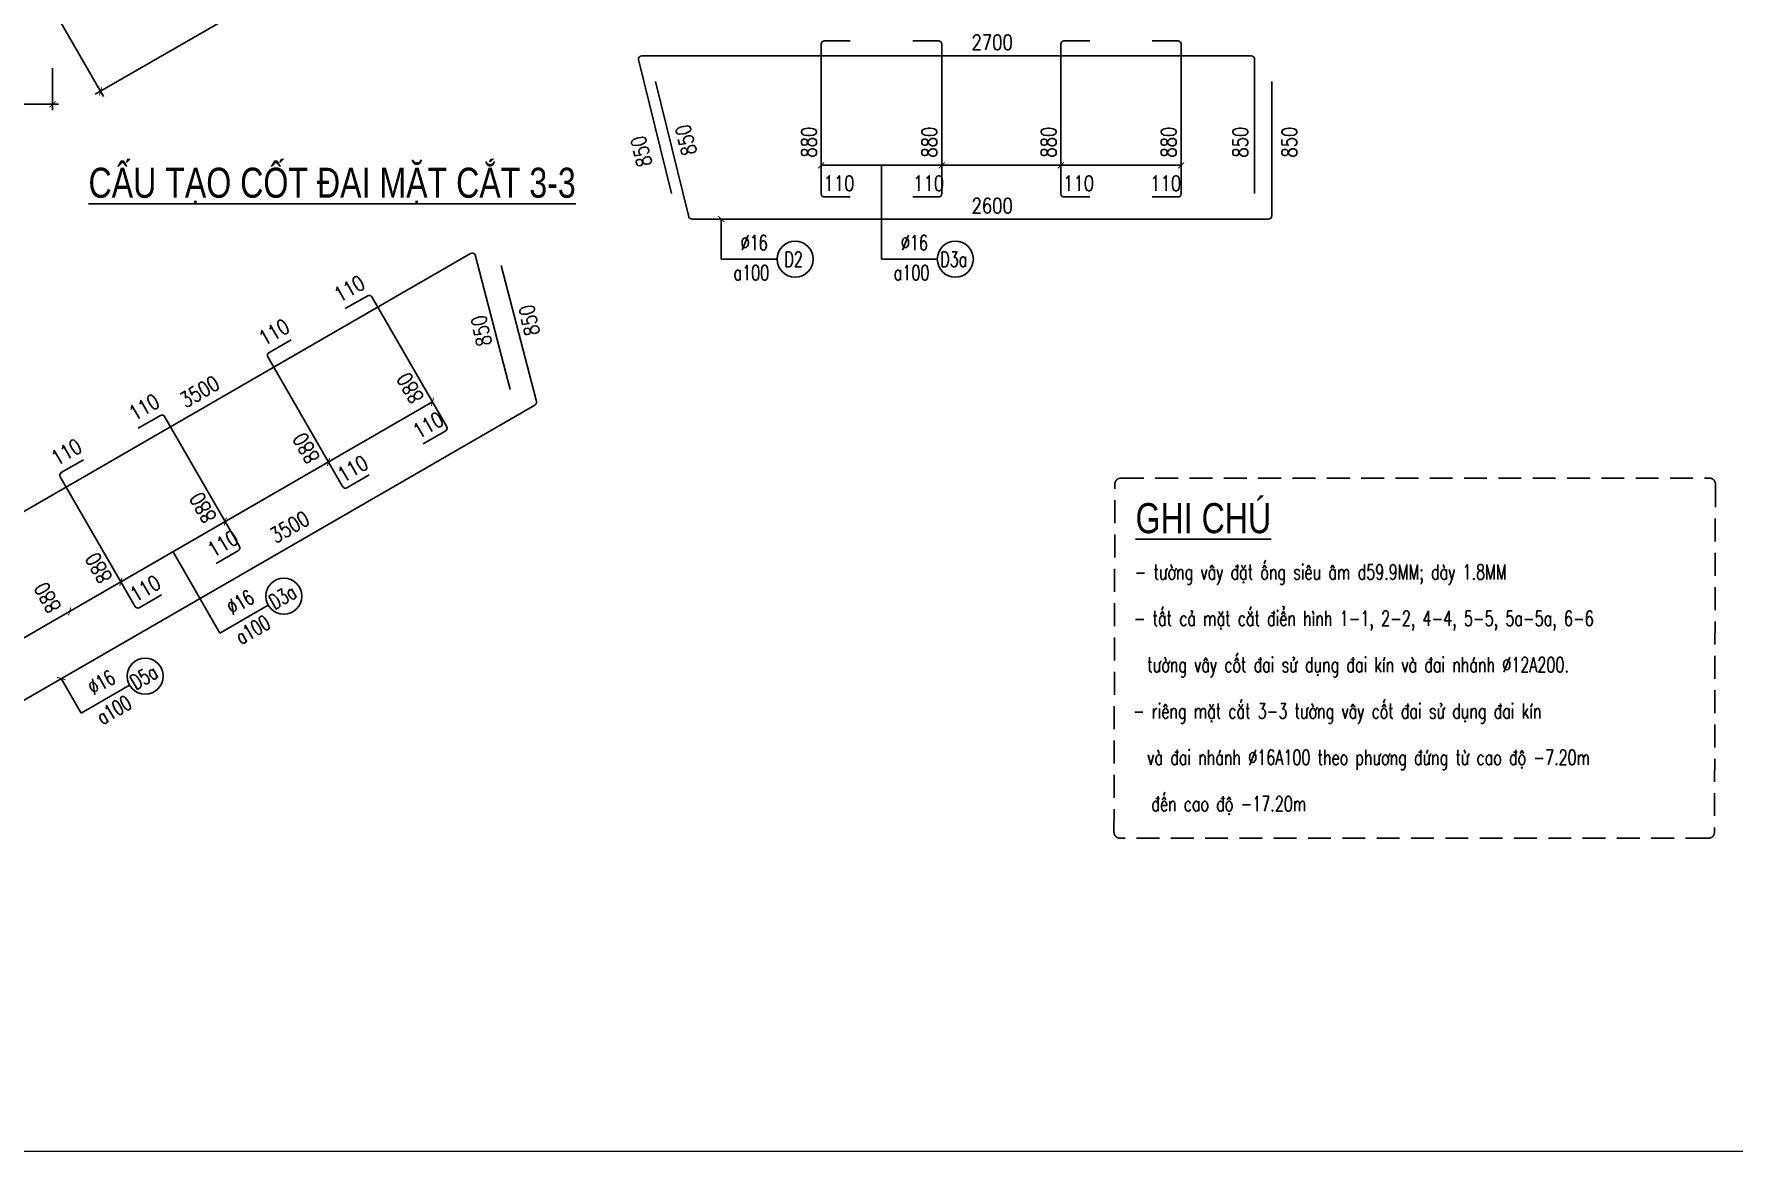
# Model space of a CAD drawing. Header units: millimetres. Extents: x -143483 to 1166745, y -1448440 to -1202244.
# Drawn here: x 491389 to 519679, y -1285398 to -1266804 of the extents above; entities that cross this region are included whole.
import ezdxf
from ezdxf.enums import TextEntityAlignment as Align

# ---------------------------------------------------------------- set-up
doc = ezdxf.new("R2010")
doc.units = ezdxf.units.MM
doc.header["$LTSCALE"] = 30
doc.header["$PDMODE"] = 3
doc.linetypes.add('DASHED', pattern=[19.05, 12.7, -6.35])
doc.layers.get('0').update_dxf_attribs({"lineweight": 9})
doc.layers.get('Defpoints').update_dxf_attribs({"lineweight": 9})
for name, color, linetype in [('ccu11-Cotthep', 9, 'Continuous'), ('ccu11-Dim', 8, 'Continuous'), ('ccu11-Text', 31, 'Continuous'), ('ccu11-Thepdai', 6, 'Continuous')]:
    doc.layers.add(name, color=color, linetype=linetype)
doc.layers.add('ccu11-Khuat', color=9, linetype='DASHED', lineweight=30)
doc.styles.add('ccu11-dim', font='vnsimli.shx', dxfattribs={"width": 0.65, "bigfont": 'bigfont.shx'})
doc.styles.add('ccu11-VnAvH-B', font='VHAVANB.TTF')
doc.styles.add('ccu11-vnsimli', font='vnsimli.shx', dxfattribs={"width": 0.8, "bigfont": 'vns.shx'})
doc.styles.add('ccu11-vnsimple', font='vnsimple.shx', dxfattribs={"bigfont": 'bigfont.shx'})
doc.styles.add('ccu11_simli', font='vnsimli.shx', dxfattribs={"width": 0.8})
doc.dimstyles.new('ccu11-100x4', dxfattribs={"dimscale": 100, "dimtxt": 2.5, "dimasz": 1, "dimexe": 1, "dimexo": 2, "dimgap": 1, "dimtad": 1, "dimdec": 0, "dimlfac": 0.25, "dimdsep": 46, "dimtxsty": 'ccu11-dim', "dimblk": 'ARCHTICK', "dimcen": -1, "dimdle": 1, "dimclrd": 256, "dimclre": 256, "dimclrt": 3, "dimadec": 0, "dimazin": 2, "dimtfac": 0.1, "dimtdec": 0, "dimtmove": 0, "dimatfit": 1, "dimldrblk": 'ARCHTICK', "dimfxl": 0, "dimtvp": 0.833333, "dimtolj": 1, "dimtzin": 12, "dimarcsym": 0})

# ---------------------------------------------------------------- blocks, each defined once
blk = doc.blocks.new('_ARCHTICK')
at = {"color": 0, "linetype": 'ByBlock', "const_width": 0.15}
blk.add_lwpolyline([(-0.5, -0.5), (0.5, 0.5)], dxfattribs=at)
blk = doc.blocks.new('*D2874')
at = {"layer": 'ccu11-Dim', "linetype": 'ByBlock', "lineweight": -2, "ltscale": 30, "transparency": 16777216}
for p, q in [((504268, -1259346), (505018, -1260645)), ((492410, -1267808), (505054, -1260508)), ((491797, -1266546), (492547, -1267845))]:
    blk.add_line(p, q, dxfattribs=at)
at = {"layer": 'Defpoints', "color": 0, "linetype": 'ByBlock', "ltscale": 30, "transparency": 16777216}
for p in [(504168, -1259173), (504968, -1260558), (491697, -1266373)]:
    blk.add_point(p, dxfattribs=at)
at = {"layer": 'ccu11-Dim', "linetype": 'ByBlock', "lineweight": -2, "ltscale": 30, "transparency": 16777216, "xscale": 100, "yscale": 100, "zscale": 100}
for p, rotation in [((504968, -1260558), 30.00008489636849), ((492497, -1267758), 210.0000848963685)]:
    blk.add_blockref('_ARCHTICK', p, dxfattribs=dict(at, rotation=rotation))
at = {"layer": 'ccu11-Dim', "color": 3, "linetype": 'ByBlock', "ltscale": 30, "transparency": 16777216, "insert": (498620, -1263963), "char_height": 250, "attachment_point": 5, "rotation": 30.0001, "style": 'ccu11-dim'}
blk.add_mtext('\\A1;3600', dxfattribs=at)
blk = doc.blocks.new('*D2886')
at = {"layer": 'ccu11-Dim', "linetype": 'ByBlock', "lineweight": -2, "ltscale": 30, "transparency": 16777216}
for p, q in [((481657, -1267373), (481657, -1268073)), ((491697, -1267373), (491697, -1268073)), ((491797, -1267973), (481557, -1267973))]:
    blk.add_line(p, q, dxfattribs=at)
at = {"layer": 'Defpoints', "color": 0, "linetype": 'ByBlock', "ltscale": 30, "transparency": 16777216}
for p in [(481657, -1267173), (491697, -1267173), (481657, -1267973)]:
    blk.add_point(p, dxfattribs=at)
at = {"layer": 'ccu11-Dim', "linetype": 'ByBlock', "lineweight": -2, "ltscale": 30, "transparency": 16777216, "xscale": 100, "yscale": 100, "zscale": 100, "rotation": 180}
blk.add_blockref('_ARCHTICK', (481657, -1267973), dxfattribs=at)
at = {"layer": 'ccu11-Dim', "linetype": 'ByBlock', "lineweight": -2, "ltscale": 30, "transparency": 16777216, "xscale": 100, "yscale": 100, "zscale": 100}
blk.add_blockref('_ARCHTICK', (491697, -1267973), dxfattribs=at)
at = {"layer": 'ccu11-Dim', "color": 3, "linetype": 'ByBlock', "ltscale": 30, "transparency": 16777216, "insert": (486677, -1267748), "char_height": 250, "attachment_point": 5, "style": 'ccu11-dim'}
blk.add_mtext('\\A1;2510', dxfattribs=at)
blk = doc.blocks.new('SHD')
at = {"layer": 'ccu11-Cotthep'}
blk.add_circle((300, 0), 300, dxfattribs=at)
at = {"layer": 'ccu11-Cotthep', "color": 31, "style": 'ccu11_simli', "width": 0.8}
blk.add_attdef('DK', text='', height=250, dxfattribs=at).set_placement((-101, 65), align=Align.BOTTOM_RIGHT)
blk.add_attdef('KH', text='', height=250, dxfattribs=at).set_placement((300, 0), align=Align.MIDDLE)
blk.add_attdef('KC', text='', height=250, dxfattribs=at).set_placement((-101, -142), align=Align.TOP_RIGHT)

msp = doc.modelspace()

# ---------------------------------------------------------------- linework, layer by layer
at = {"layer": 'ccu11-Khuat'}
msp.add_lwpolyline([(509486.44, -1274196.68), (519285.66, -1274196.68, -0.41421356), (519385.66, -1274296.68), (519371.06, -1280089.6, -0.41421356), (519271.06, -1280189.6), (509471.84, -1280189.6, -0.41421356), (509371.84, -1280089.6), (509386.44, -1274296.68, -0.41421356)], format="xyb", close=True, dxfattribs=at)
at = {"layer": 'ccu11-Thepdai', "flags": 128}
for points in [[(504978.04, -1266919.62), (504548.04, -1266919.62, 0.38911631), (504498.04, -1266969.62), (504498.04, -1269414.38), (504498.04, -1269466.68, 0.38911631), (504548.04, -1269516.68), (504978.04, -1269516.68)], [(506024.41, -1266919.62), (506454.41, -1266919.62, -0.38911631), (506504.41, -1266969.62), (506504.41, -1269414.38), (506504.41, -1269466.68, -0.38911631), (506454.41, -1269516.68), (506024.41, -1269516.68)], [(508968.55, -1266919.62), (508538.55, -1266919.62, 0.38911631), (508488.55, -1266969.62), (508488.55, -1269414.38), (508488.55, -1269466.68, 0.38911631), (508538.55, -1269516.68), (508968.55, -1269516.68)], [(510008.88, -1266919.62), (510438.88, -1266919.62, -0.38911631), (510488.88, -1266969.62), (510488.88, -1269414.38), (510488.88, -1269466.68, -0.38911631), (510438.88, -1269516.68), (510008.88, -1269516.68)], [(496573.06, -1271374.96), (496945.45, -1271159.96, -0.38911631), (497013.75, -1271178.26), (498236.13, -1273295.49), (498262.28, -1273340.78, -0.38911631), (498243.98, -1273409.09), (497871.59, -1273624.09)], [(495672.1, -1271895.13), (495299.71, -1272110.13, 0.38911631), (495281.41, -1272178.43), (496503.8, -1274295.66), (496529.94, -1274340.95, 0.38911631), (496598.25, -1274359.25), (496970.64, -1274144.25)], [(493122.41, -1273367.19), (493494.8, -1273152.19, -0.38911631), (493563.1, -1273170.5), (494785.49, -1275287.73), (494811.63, -1275333.02, -0.38911631), (494793.33, -1275401.32), (494420.94, -1275616.32)], [(492216.22, -1273890.38), (491843.83, -1274105.38, 0.38911631), (491825.53, -1274173.68), (493047.92, -1276290.91), (493074.06, -1276336.2, 0.38911631), (493142.37, -1276354.51), (493514.76, -1276139.51)]]:
    msp.add_lwpolyline(points, format="xyb", dxfattribs=at)
at = {"layer": 'ccu11-Thepdai'}
for points in [[(502002.03, -1269460.84), (501452.22, -1267226.87, -0.41421356), (501512.22, -1267166.87), (511653.46, -1267166.87, -0.41421356), (511713.46, -1267226.87), (511713.46, -1269460.84)], [(501737.22, -1267592.89), (502287.03, -1269826.87, 0.41421356), (502347.03, -1269886.87), (511938.58, -1269886.87, 0.41421356), (511998.58, -1269826.87), (511998.58, -1267592.89)], [(488662.9, -1278876.25), (488060.5, -1276644.47, -0.41421356), (488082.46, -1276562.51), (498655.08, -1270458.4, -0.41421356), (498737.05, -1270480.36), (499319.88, -1272723.44)], [(488490.33, -1276818.95), (489092.73, -1279050.74, 0.41421356), (489174.69, -1279072.7), (499727.85, -1272979.83, 0.41421356), (499749.81, -1272897.86), (499166.97, -1270654.79)]]:
    msp.add_lwpolyline(points, format="xyb", dxfattribs=at)
at = {"layer": 'Defpoints', "color": 2}
msp.add_line((-139032.75, -1285397.81), (1029102.19, -1285397.81), dxfattribs=at)

# ---------------------------------------------------------------- block references
at = {"layer": 'ccu11-Cotthep', "xscale": 100, "yscale": 100, "zscale": 100}
for p, rotation in [((504498.04, -1268989.98), 180), ((506504.41, -1268989.98), 180), ((508488.55, -1268989.98), 180), ((496291.59, -1273928.12), 209.9999999999999), ((494573.29, -1274920.18), 209.9999999999999), ((492835.71, -1275923.37), 209.9999999999999), ((491983.43, -1276415.44), 209.9999999999999)]:
    msp.add_blockref('_ARCHTICK', p, dxfattribs=dict(at, rotation=rotation))
at = {"layer": 'ccu11-Cotthep'}
ref = msp.add_blockref('SHD', (503762.29, -1270552.83), dxfattribs=at)
ref.add_attrib('KH', 'D2', dxfattribs={"color": 31, "height": 250, "style": 'ccu11-vnsimple', "width": 0.7}).set_placement((504037.29, -1270552.83), align=Align.MIDDLE_CENTER)
ref.add_attrib('KC', 'a100', dxfattribs={"color": 31, "height": 250, "style": 'ccu11-vnsimple', "width": 0.7}).set_placement((503333.71, -1270652.83), align=Align.TOP_CENTER)
ref.add_attrib('DK', '`16', dxfattribs={"color": 31, "height": 250, "style": 'ccu11-vnsimple', "width": 0.7}).set_placement((503381.5, -1270477.83), align=Align.BOTTOM_CENTER)
ref = msp.add_blockref('SHD', (506430.35, -1270552.83), dxfattribs=at)
ref.add_attrib('KH', 'D3a', dxfattribs={"color": 31, "height": 250, "style": 'ccu11-vnsimple', "width": 0.7}).set_placement((506705.35, -1270552.83), align=Align.MIDDLE_CENTER)
ref.add_attrib('KC', 'a100', dxfattribs={"color": 31, "height": 250, "style": 'ccu11-vnsimple', "width": 0.7}).set_placement((506001.76, -1270652.83), align=Align.TOP_CENTER)
ref.add_attrib('DK', '`16', dxfattribs={"color": 31, "height": 250, "style": 'ccu11-vnsimple', "width": 0.7}).set_placement((506049.56, -1270477.83), align=Align.BOTTOM_CENTER)
ref = msp.add_blockref('SHD', (495290.56, -1276310.68), dxfattribs=dict(at, rotation=29.99999999999996))
ref.add_attrib('KH', 'D3a', dxfattribs={"color": 31, "height": 250, "rotation": 30, "style": 'ccu11-vnsimple', "width": 0.7}).set_placement((495528.72, -1276173.18), align=Align.MIDDLE_CENTER)
ref.add_attrib('KC', 'a100', dxfattribs={"color": 31, "height": 250, "rotation": 30, "style": 'ccu11-vnsimple', "width": 0.7}).set_placement((494969.4, -1276611.58), align=Align.TOP_CENTER)
ref.add_attrib('DK', '`16', dxfattribs={"color": 31, "height": 250, "rotation": 30, "style": 'ccu11-vnsimple', "width": 0.7}).set_placement((494923.3, -1276436.12), align=Align.BOTTOM_CENTER)
ref = msp.add_blockref('SHD', (492979.96, -1277644.71), dxfattribs=dict(at, rotation=29.99999999999996))
ref.add_attrib('KH', 'D5a', dxfattribs={"color": 31, "height": 250, "rotation": 30, "style": 'ccu11-vnsimple', "width": 0.7}).set_placement((493218.11, -1277507.21), align=Align.MIDDLE_CENTER)
ref.add_attrib('KC', 'a100', dxfattribs={"color": 31, "height": 250, "rotation": 30, "style": 'ccu11-vnsimple', "width": 0.7}).set_placement((492658.8, -1277945.6), align=Align.TOP_CENTER)
ref.add_attrib('DK', '`16', dxfattribs={"color": 31, "height": 250, "rotation": 30, "style": 'ccu11-vnsimple', "width": 0.7}).set_placement((492612.69, -1277770.15), align=Align.BOTTOM_CENTER)

# ---------------------------------------------------------------- texts
at = {"layer": 'ccu11-Text', "width": 0.8}
for s, height, style, p in [('2700', 250, 'ccu11-vnsimli', (507001.09, -1267066.87)), ('110', 250, 'ccu11-vnsimli', (504535.58, -1269413.89)), ('110', 250, 'ccu11-vnsimli', (506028.78, -1269413.89)), ('110', 250, 'ccu11-vnsimli', (508526.08, -1269413.89)), ('110', 250, 'ccu11-vnsimli', (509975.15, -1269413.89)), ('2600', 250, 'ccu11-vnsimli', (507001.09, -1269786.87)), ('%%uGHI CHó', 500, 'ccu11-VnAvH-B', (509731.25, -1275113.09))]:
    msp.add_text(s, height=height, dxfattribs=dict(at, style=style)).set_placement(p)
at = {"layer": 'ccu11-Text', "style": 'ccu11-vnsimli', "width": 0.8}
for s, rotation, p in [('850', 104.218954, (501685.93, -1268977.12)), ('850', 104.218954, (502430.6, -1268788.43)), ('880', 90, (504417, -1268862.6)), ('880', 90, (506423.38, -1268862.6)), ('880', 90, (508407.51, -1268862.6)), ('880', 90, (510407.84, -1268862.6)), ('850', 90, (511601.16, -1268862.6)), ('850', 90, (512418.58, -1268862.6)), ('110', 30, (496479.29, -1271280.01)), ('850', 102.317402, (499814.49, -1271794.45)), ('110', 30, (495224.36, -1272004.54)), ('850', 102.317402, (499015.88, -1271968.83)), ('880', 120, (497890.06, -1272858.15)), ('3500', 30, (493912.37, -1273034.97)), ('110', 30, (493061.63, -1273253.19)), ('110', 30, (497790.99, -1273551.93)), ('110', 30, (491768.48, -1273999.79)), ('880', 120, (496157.72, -1273858.32)), ('110', 30, (496536.06, -1274276.47)), ('880', 120, (494439.41, -1274850.38)), ('3500', 30, (495411.03, -1275289.54)), ('110', 30, (494373.33, -1275525.12)), ('880', 120, (492701.84, -1275853.57)), ('110', 30, (493080.18, -1276271.72)), ('880', 120, (491849.56, -1276345.64))]:
    msp.add_text(s, height=250, rotation=rotation, dxfattribs=at).set_placement(p)
at = {"layer": 'ccu11-Text', "color": 6, "style": 'ccu11-VnAvH-B', "width": 0.8}
msp.add_text('%%UcÊu t¹o cèt ®ai mÆt c¾t 3-3', height=500, dxfattribs=at).set_placement((496353.13, -1269529.7), align=Align.CENTER)
at = {"layer": 'ccu11-Text', "linetype": 'Continuous', "style": 'ccu11-vnsimli', "width": 0.7}
msp.add_text('- t\xadêng v©y ®Æt èng siªu ©m d59.9MM; dµy 1.8MM', height=250, dxfattribs=at).set_placement((509716.64, -1275884.79))
at = {"layer": 'ccu11-Text', "color": 2, "linetype": 'Continuous', "style": 'ccu11-vnsimli', "width": 0.7}
for s, p in [('- tÊt c¶ mÆt c¾t ®iÓn h×nh 1-1, 2-2, 4-4, 5-5, 5a-5a, 6-6', (509702.04, -1276656.5)), ('  t\xadêng v©y cèt ®ai sö dông ®ai kÝn vµ ®ai nh¸nh `12A200.', (509687.43, -1277428.21))]:
    msp.add_text(s, height=250, dxfattribs=at).set_placement(p)
at = {"layer": 'ccu11-Text', "color": 3, "linetype": 'Continuous', "style": 'ccu11-vnsimli', "width": 0.7}
for s, p in [('- riªng mÆt c¾t 3-3 t\xadêng v©y cèt ®ai sö dông ®ai kÝn', (509687.43, -1278199.92)), ('  vµ ®ai nh¸nh `16A100 theo ph\xad¬ng ®øng tõ cao ®é -7.20m', (509687.43, -1278971.62)), ('®Õn cao ®é -17.20m', (509995.28, -1279743.33))]:
    msp.add_text(s, height=250, dxfattribs=at).set_placement(p)

# ---------------------------------------------------------------- dimensions: what is measured, and where the dimension line sits
at = {"layer": 'ccu11-Dim', "linetype": 'ByBlock', "ltscale": 30}
dim = msp.add_aligned_dim(p1=(491696.79, -1266372.51), p2=(504167.52, -1259172.51), distance=-1600, dimstyle='ccu11-100x4', dxfattribs=at)
dim.commit()
dim.dimension.update_dxf_attribs({"geometry": '*D2874', "text_midpoint": (498619.66, -1263963.29)})
dim = msp.add_linear_dim(base=(481656.79, -1267972.86), p1=(491696.79, -1267172.86), p2=(481656.79, -1267172.86), angle=180, dimstyle='ccu11-100x4', dxfattribs=at)
dim.commit()
dim.dimension.update_dxf_attribs({"geometry": '*D2886', "text_midpoint": (486676.79, -1267747.86)})

# ---------------------------------------------------------------- leaders
at = {"layer": 'ccu11-Cotthep', "linetype": 'ByBlock', "ltscale": 30}
for points in [[(504498.04, -1268989.98), (510488.88, -1268989.98)], [(510488.88, -1268989.98), (504498.04, -1268989.98)], [(502833.29, -1269886.87), (502833.29, -1270552.83), (503762.29, -1270552.83)], [(498023.93, -1272927.95), (490245.86, -1277418.62)], [(492835.71, -1275923.37), (498023.93, -1272927.95)], [(491842.44, -1277532.47), (492175.42, -1278109.21), (492979.96, -1277644.71)]]:
    msp.add_leader(points, dimstyle='ccu11-100x4', dxfattribs=at)
for points in [[(505501.23, -1268989.98), (505501.23, -1270552.83), (506430.35, -1270552.83)], [(493704.5, -1275421.78), (494485.92, -1276775.24), (495290.56, -1276310.68)]]:
    msp.add_leader(points, dimstyle='ccu11-100x4', override={"dimldrblk": 'None'}, dxfattribs=at)

doc.saveas('drawing.dxf')
